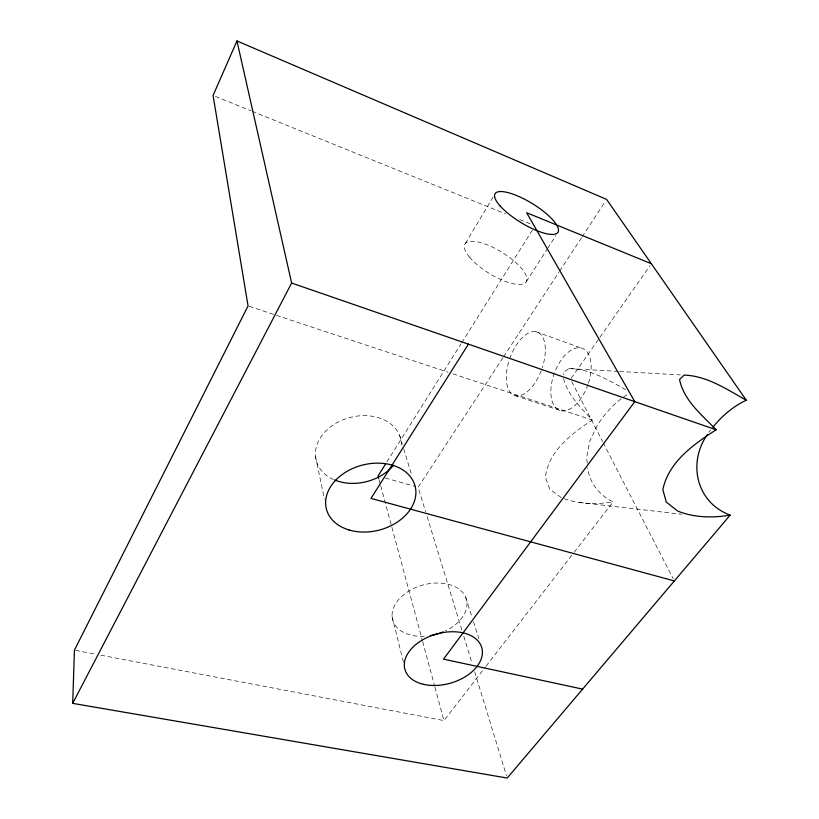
<?xml version="1.0" encoding="UTF-8"?>
<svg xmlns="http://www.w3.org/2000/svg" width="819" height="819" viewBox="0 0 819 819"><rect width="100%" height="100%" fill="white"/><g stroke="black" fill="none" stroke-linecap="round" stroke-linejoin="round"><path stroke-width="0.61" stroke-dasharray="4.09 3.07" d="M465.315 243.519L493.427 196.529M386.906 461.885L460.984 343.857M461.67 342.772L532.36 230.159M526.289 281.675L546.959 249.447M547.645 248.372L555.906 235.473M502.917 357.78L418.13 487.254L425.614 511.691M503.613 356.705L558.967 272.174M559.664 271.109L581.388 237.94M582.084 236.865L605.21 201.556M571.273 378.235L649.876 265.786M100.829 655.19L443.939 720.607L485.268 667.178M486.046 666.164L573.382 553.255M574.17 552.241L613.155 501.832C599.733 495.884 589.281 482.534 587.684 467.874M618.284 371.396L568.939 368.591L563.175 372.717L563.298 374.641M563.564 378.603C567.608 395.034 580.968 407.882 592.27 420.065C571.682 433.579 548.505 451.023 545.382 477.211L549.774 489.127L561.404 497.696A97.85 69.42 -26.2 0 0 613.155 501.832M619.543 371.468L680.272 374.907M568.939 368.591C589.547 368.755 608.026 379.873 625.562 389.598M579.34 502.446L681.562 514.24M75.686 650.388L95.792 654.227M385.35 478.009L415.704 486.568M249.263 306.337L448.044 372.246M452.887 373.853L592.27 420.065M514.997 395.587L560.309 410.585M535.8 331.664L580.804 347.891M215.438 96.427L250.952 110.8M252.139 111.282L505.477 213.841M519.686 219.594L531.521 224.386M571.713 381.541L602.61 441.584M603.193 442.721L673.167 578.685M465.745 597.522L471.939 616.922M473.484 621.775L478.9 638.748M427.119 516.574L461.926 630.21M463.8 636.312L472.031 663.195M474.651 671.744L506.47 775.603M399.652 435.473L402.231 444M403.716 448.873L411.855 475.665M379.064 479.668L380.395 484.613M380.722 485.841L422.317 640.294M422.645 641.533L434.623 686.005M434.961 687.243L443.939 720.607M392.055 616.338L403.398 662.049M315.52 456.644L324.426 499.058M587.233 463.196L586.67 457.319L589.752 441.359L597.194 425.44A92.905 56.562 -72.3 0 1 627.692 394.4M708.988 432.248A97.799 68.397 -70.5 0 1 710.523 430.17M587.929 384.664A33.036 17.742 -69.9 0 1 553.183 403.931A33.036 17.742 -69.9 0 1 571.478 349.979A33.036 17.742 -69.9 0 1 588.339 383.476M509.694 358.824A33.671 16.841 -70.2 0 1 536.527 331.828A33.671 16.841 -70.2 0 1 542.321 367.526M541.195 370.72A33.671 16.841 -70.2 0 1 514.608 395.464A33.671 16.841 -70.2 0 1 509.305 359.981M424.283 636.281A38.278 25.522 -15.8 0 1 396.12 602.927A38.278 25.522 -15.8 0 1 456.459 587.469A38.278 25.522 -15.8 0 1 445.393 630.876M333.609 479.545A43.632 33.129 -14.4 0 1 339.445 421.375A43.632 33.129 -14.4 0 1 401.453 446.416M469.41 257.023A35.985 12.336 31.6 0 0 523.587 283.773A35.985 12.336 31.6 0 0 493.837 247.799A35.985 12.336 31.6 0 0 469.41 257.023"/><path stroke-width="1.23" d="M707.483 434.357C687.356 462.919 696.314 502.631 730.159 515.11L507.217 778.05L72.696 703.357L74.427 650.153L248.055 305.937L213.073 95.465L236.957 40.95L606.613 199.416L746.304 400.235A97.799 68.397 -70.5 0 0 712.919 427.129M72.696 703.357L291.636 283.036L236.957 40.95M385.544 464.045L378.061 475.962L378.726 478.429M468.437 344.154L370.997 498.392L674.334 580.947M746.304 400.235C726.893 389.434 706.961 375.737 684.07 375.122L679.535 379.545C683.845 400.491 701.955 415.038 716.185 429.801C693.683 444.164 668.591 461.947 662.827 489.649L666.287 502.057L677.467 510.943A104.781 69.687 -29 0 0 730.169 515.1M582.626 689.117L443.519 659.152L634.797 401.668L526.648 212.725L651.33 263.708M291.636 283.036L716.185 429.801M443.171 631.879A38.278 25.522 -15.8 0 1 439.762 633.189M438.615 633.578A38.278 25.522 -15.8 0 1 430.282 635.616M393.601 465.202A43.632 33.129 -14.4 0 1 334.756 480.036M423.454 684.326A39.947 25.543 -15.8 0 0 482.432 652.589A39.947 25.543 -15.8 0 0 424.222 638.953A39.947 25.543 -15.8 0 0 423.454 684.326M349.15 530.016A45.813 33.569 -14.5 0 0 415.888 491.543A45.813 33.569 -14.5 0 0 347.246 471.242A45.813 33.569 -14.5 0 0 349.15 530.016M500.235 206.071A36.896 11.046 31.5 0 0 555.425 234.06A36.896 11.046 31.5 0 0 523.843 198.853A36.896 11.046 31.5 0 0 500.235 206.071"/></g></svg>
